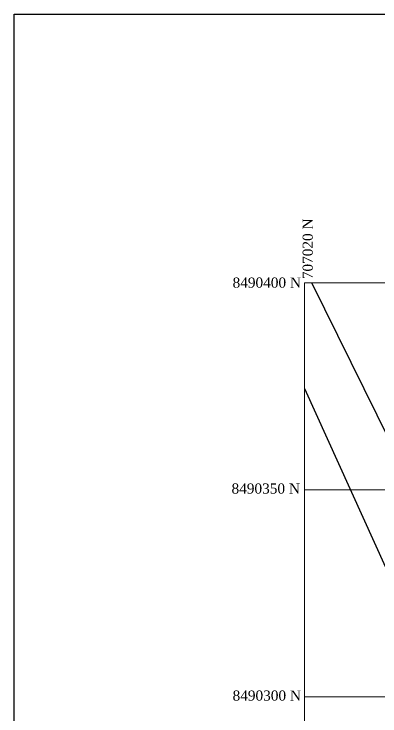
# Model space of a CAD drawing. Header units: metres. Extents: x 699753 to 708012, y 8489657 to 8490746.
# Drawn here: x 700832.2 to 700920.5, y 8490227 to 8490396.7 of the extents above; entities that cross this region are included whole.
import ezdxf

# ---------------------------------------------------------------- set-up
doc = ezdxf.new("R2010")
doc.units = ezdxf.units.M
doc.layers.add('1-blanco', color=7, linetype='Continuous', lineweight=25)
doc.layers.add('A-ACOTACION', color=7, linetype='Continuous', lineweight=9)
doc.layers.add('C-ANNO-MATC-TEXT', color=150, linetype='Continuous')
doc.styles.add('L120', font='times.ttf', dxfattribs={"height": 3})

msp = doc.modelspace()

# ---------------------------------------------------------------- linework, layer by layer
at = {"flags": 128}
for points in [[(700969, 8490253.08), (700948.2, 8490242.17), (700904.08, 8490331.71)], [(700902.33, 8490306.16), (700949.58, 8490201.71)]]:
    msp.add_lwpolyline(points, dxfattribs=at)
at = {"layer": 'A-ACOTACION', "lineweight": 30, "flags": 128}
msp.add_lwpolyline([(700832.23, 8490396.68), (701673.23, 8490396.68), (701673.23, 8489802.68), (700832.23, 8489802.68), (700832.23, 8490396.68)], dxfattribs=at)
at = {"layer": 'C-ANNO-MATC-TEXT', "lineweight": 9}
for p, q in [((700902.33, 8490331.71), (701062.33, 8490331.71)), ((700902.33, 8490201.71), (700902.33, 8490331.71)), ((700902.33, 8490281.71), (701062.33, 8490281.71)), ((700902.33, 8490231.71), (701062.33, 8490231.71))]:
    msp.add_line(p, q, dxfattribs=at)

# ---------------------------------------------------------------- texts
at = {"layer": '1-blanco', "linetype": 'Continuous', "lineweight": 9, "insert": (700903.09, 8490339.94), "char_height": 2.444, "attachment_point": 5, "rotation": 90, "style": 'L120'}
msp.add_mtext('707020 N', dxfattribs=at)
at = {"layer": '1-blanco', "linetype": 'Continuous', "lineweight": 9, "char_height": 2.444, "attachment_point": 5, "style": 'L120'}
for s, insert in [('8490400 N', (700893.2, 8490331.76)), ('8490350 N', (700892.95, 8490281.99)), ('8490300 N', (700893.2, 8490231.96))]:
    msp.add_mtext(s, dxfattribs=dict(at, insert=insert))

doc.saveas('drawing.dxf')
